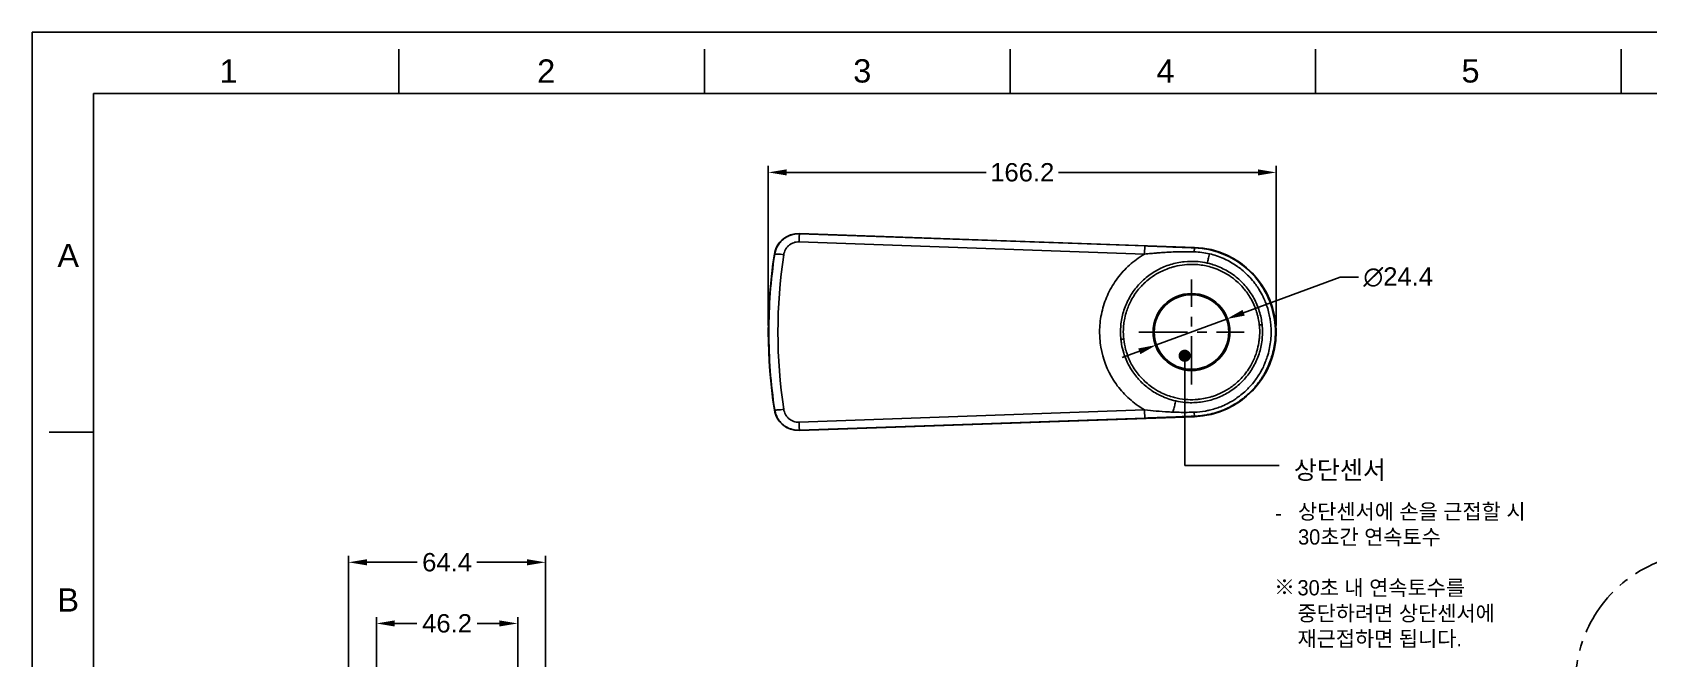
# Model space of a CAD drawing. Header units: millimetres. Extents: x 5401 to 6241, y 1473 to 2067.
# Drawn here: x 5401 to 5930, y 1862 to 2067 of the extents above; entities that cross this region are included whole.
import ezdxf

# ---------------------------------------------------------------- set-up
doc = ezdxf.new("R2010")
doc.units = ezdxf.units.MM
doc.linetypes.add('CENTERX2', pattern=[101.6, 63.5, -12.7, 12.7, -12.7])
for name, color, linetype in [('CENTER', 1, 'CENTERX2'), ('DIM', 3, 'Continuous'), ('FORM', 7, 'Continuous'), ('TEXT', 2, 'Continuous')]:
    doc.layers.add(name, color=color, linetype=linetype)
doc.styles.get("Standard").update_dxf_attribs({"font": 'arial.ttf'})
doc.dimstyles.new('사본 ISO-25', dxfattribs={"dimtxt": 7, "dimasz": 7, "dimexe": 2.1, "dimexo": 2.1, "dimgap": 2, "dimtad": 1, "dimtih": 1, "dimtoh": 1, "dimdec": 1, "dimdsep": 46, "dimtxsty": 'Standard', "dimcen": 0, "dimclrd": 3, "dimclre": 3, "dimclrt": 4, "dimazin": 2, "dimtp": 0.1, "dimtm": 0.1, "dimtfac": 0.714286, "dimtdec": 1, "dimtmove": 0, "dimatfit": 3, "dimfxl": 1, "dimarcsym": 0})

# ---------------------------------------------------------------- blocks, each defined once
blk = doc.blocks.new('*D52')
at = {"layer": 'DIM', "color": 3, "lineweight": -2, "transparency": 16777216}
for p, q in [((5828.71, 1986.54), (5797.16, 1974.88)), ((5834.71, 1986.54), (5828.71, 1986.54)), ((5768.65, 1964.35), (5791.53, 1972.8)), ((5763.02, 1962.27), (5757.39, 1960.19))]:
    blk.add_line(p, q, dxfattribs=at)
at = {"layer": 'DIM', "color": 3, "transparency": 16777216}
for points in [[(5796.81, 1975.82), (5797.51, 1973.94), (5791.53, 1972.8)], [(5762.67, 1963.2), (5763.36, 1961.33), (5768.65, 1964.35)]]:
    blk.add_solid(points, dxfattribs=at)
at = {"layer": 'DIM', "color": 4, "transparency": 16777216, "insert": (5847.75, 1986.54), "char_height": 6, "attachment_point": 5}
blk.add_mtext('∅24.4', dxfattribs=at)
blk = doc.blocks.new('*D53')
at = {"layer": 'DIM', "color": 3, "lineweight": -2, "transparency": 16777216}
for p, q in [((5641.59, 1970.67), (5641.59, 2022.89)), ((5647.59, 2020.79), (5712.89, 2020.79)), ((5801.8, 2020.79), (5736.51, 2020.79)), ((5807.8, 1970.67), (5807.8, 2022.89))]:
    blk.add_line(p, q, dxfattribs=at)
at = {"layer": 'DIM', "color": 3, "transparency": 16777216}
for points in [[(5647.59, 2021.79), (5647.59, 2019.79), (5641.59, 2020.79)], [(5801.8, 2021.79), (5801.8, 2019.79), (5807.8, 2020.79)]]:
    blk.add_solid(points, dxfattribs=at)
at = {"layer": 'DIM', "color": 4, "transparency": 16777216, "insert": (5724.7, 2020.79), "char_height": 6, "attachment_point": 5}
blk.add_mtext('166.2', dxfattribs=at)
blk = doc.blocks.new('*D54')
at = {"layer": 'DIM', "color": 3, "lineweight": -2, "transparency": 16777216}
for p, q in [((5504.23, 1844.34), (5504.23, 1895.34)), ((5568.66, 1844.34), (5568.66, 1895.34)), ((5510.23, 1893.24), (5526.65, 1893.24)), ((5562.66, 1893.24), (5546.24, 1893.24))]:
    blk.add_line(p, q, dxfattribs=at)
at = {"layer": 'DIM', "color": 3, "transparency": 16777216}
for points in [[(5510.23, 1894.24), (5510.23, 1892.24), (5504.23, 1893.24)], [(5562.66, 1894.24), (5562.66, 1892.24), (5568.66, 1893.24)]]:
    blk.add_solid(points, dxfattribs=at)
at = {"layer": 'DIM', "color": 4, "transparency": 16777216, "insert": (5536.45, 1893.24), "char_height": 6, "attachment_point": 5}
blk.add_mtext('64.4', dxfattribs=at)
blk = doc.blocks.new('*D55')
at = {"layer": 'DIM', "color": 3, "lineweight": -2, "transparency": 16777216}
for p, q in [((5513.33, 1854.54), (5513.33, 1875.34)), ((5519.33, 1873.24), (5526.56, 1873.24)), ((5553.56, 1873.24), (5546.33, 1873.24)), ((5559.56, 1854.54), (5559.56, 1875.34))]:
    blk.add_line(p, q, dxfattribs=at)
at = {"layer": 'DIM', "color": 3, "transparency": 16777216}
for points in [[(5519.33, 1874.24), (5519.33, 1872.24), (5513.33, 1873.24)], [(5553.56, 1874.24), (5553.56, 1872.24), (5559.56, 1873.24)]]:
    blk.add_solid(points, dxfattribs=at)
at = {"layer": 'DIM', "color": 4, "transparency": 16777216, "insert": (5536.45, 1873.24), "char_height": 6, "attachment_point": 5}
blk.add_mtext('46.2', dxfattribs=at)

msp = doc.modelspace()

# ---------------------------------------------------------------- linework, layer by layer
for p, q in [((5651.76, 2000.79), (5651.75, 2000.71)), ((5651.75, 2000.71), (5764.83, 1996.74)), ((5781.06, 1996.27), (5651.76, 2000.79)), ((5781.06, 1996.27), (5651.76, 2000.79)), ((5764.72, 1994.05), (5651.65, 1998.07)), ((5781.05, 1996.1), (5781.06, 1996.27)), ((5643.57, 1994.03), (5643.67, 1994.01)), ((5764.55, 1993.95), (5764.55, 1993.95)), ((5643.67, 1943.13), (5643.57, 1943.12)), ((5651.65, 1939.08), (5764.72, 1943.1)), ((5764.55, 1943.2), (5764.55, 1943.2)), ((5764.83, 1940.41), (5651.75, 1936.44)), ((5651.75, 1936.44), (5651.76, 1936.36)), ((5651.76, 1936.36), (5781.06, 1940.88)), ((5651.76, 1936.36), (5781.06, 1940.88)), ((5781.06, 1940.88), (5781.05, 1941.04))]:
    msp.add_line(p, q)
at = {"extrusion": (0, 0, -1)}
msp.add_circle((-5780.09, 1968.57), 12.6, dxfattribs=at)
for radius in [12.5, 12.2]:
    msp.add_circle((5780.09, 1968.57), radius)
for centre, radius, start, end in [((-5651.48, 1992.79), 8, 8.9155, 91.999), ((-5651.48, 1992.79), 6.53, 91.9089, 91.9101), ((-5780.09, 1968.57), 27.71, 92, 268), ((-5805.83, 1968.57), 164.24, 351.0836, 8.9164), ((-5780.09, 1968.57), 26.08, 165.1846, 165.7712), ((-5651.48, 1944.36), 8, 268.001, 351.0845), ((-5651.48, 1944.36), 6.53, 268.0899, 268.0911)]:
    msp.add_arc(centre, radius, start, end, dxfattribs=at)
for centre, radius, start, end in [((5651.48, 1992.79), 6.38, 88.0956, 88.0967), ((5780.09, 1968.57), 27.71, 272, 88), ((5805.83, 1968.57), 164.24, 171.0833, 188.9167), ((5651.48, 1944.36), 6.38, 271.9033, 271.9044)]:
    msp.add_arc(centre, radius, start, end)
for centre, major_axis, ratio, start_param, end_param in [((5651.65, 1997.72), (-0.11, -3), 0.004173, 1.688984, 3.089232), ((5764.72, 1993.75), (-0.11, -3), 0.003594, 1.672816, 3.089232), ((5764.72, 1943.4), (0.11, -3), 0.003594, 0.05236, 1.468938), ((5651.65, 1939.43), (0.11, -3), 0.004173, 0.05236, 1.452609)]:
    msp.add_ellipse(centre, major_axis=major_axis, ratio=ratio, start_param=start_param, end_param=end_param, dxfattribs=at)
for centre, major_axis, start_param, end_param in [((5651.48, 1992.79), (-7.68, 2.25), 5.682442, 6.41292), ((5651.48, 1944.36), (-7.68, -2.25), 6.153451, 6.883908)]:
    msp.add_ellipse(centre, major_axis=major_axis, ratio=0.99938, start_param=start_param, end_param=end_param)
for points, knots in [([(5643.67, 1994.01), (5643.82, 1994.96), (5644.14, 1995.88), (5644.61, 1996.71), (5644.84, 1997.12), (5645.11, 1997.52), (5645.42, 1997.88), (5645.73, 1998.25), (5646.07, 1998.59), (5646.43, 1998.89), (5646.8, 1999.2), (5647.2, 1999.47), (5647.61, 1999.7), (5648.03, 1999.94), (5648.47, 2000.13), (5648.92, 2000.29), (5649.82, 2000.6), (5650.78, 2000.74), (5651.75, 2000.71)], [0, 0, 0, 0, 0.25, 0.25, 0.25, 0.375, 0.375, 0.375, 0.5, 0.5, 0.5, 0.625, 0.625, 0.625, 0.75, 0.75, 0.75, 1, 1, 1, 1]), ([(5651.65, 1998.07), (5651.05, 1998.09), (5650.15, 1997.95), (5649.06, 1997.46), (5648.32, 1996.95), (5647.69, 1996.3), (5647.02, 1995.31), (5646.72, 1994.45), (5646.63, 1993.85)], [0, 0, 0, 0, 0.25, 0.375, 0.5, 0.625, 0.75, 1, 1, 1, 1]), ([(5780.99, 1994.8), (5780.92, 1994.8), (5780.84, 1994.81), (5780.77, 1994.81), (5779.4, 1994.85), (5778.05, 1994.86), (5776.72, 1994.85), (5776.3, 1994.84), (5775.88, 1994.83), (5775.47, 1994.82), (5774.54, 1994.8), (5773.62, 1994.76), (5772.71, 1994.71), (5772.66, 1994.71), (5772.61, 1994.71), (5772.56, 1994.7), (5772.2, 1994.69), (5771.85, 1994.66), (5771.49, 1994.64), (5770.95, 1994.61), (5770.4, 1994.57), (5769.87, 1994.53), (5769.43, 1994.5), (5768.99, 1994.46), (5768.56, 1994.42), (5767.99, 1994.38), (5767.44, 1994.32), (5766.88, 1994.27), (5766.15, 1994.2), (5765.43, 1994.13), (5764.72, 1994.05)], [0, 0, 0, 0, 0.0132234, 0.0132234, 0.0132234, 0.25, 0.25, 0.25, 0.324362, 0.324362, 0.324362, 0.4905028, 0.4905028, 0.4905028, 0.5, 0.5, 0.5, 0.5656729, 0.5656729, 0.5656729, 0.6672041, 0.6672041, 0.6672041, 0.75, 0.75, 0.75, 0.8581269, 0.8581269, 0.8581269, 0.9999392, 0.9999392, 0.9999392, 0.9999392]), ([(5780.99, 1994.8), (5781, 1994.98), (5781.01, 1995.16), (5781.01, 1995.32), (5781.02, 1995.47), (5781.03, 1995.61), (5781.03, 1995.73), (5781.04, 1995.84), (5781.04, 1995.93), (5781.04, 1995.99), (5781.05, 1996.06), (5781.05, 1996.09), (5781.05, 1996.1)], [0.0001844, 0.0001844, 0.0001844, 0.0001844, 0.2506671, 0.2506671, 0.2506671, 0.5013343, 0.5013343, 0.5013343, 0.7520014, 0.7520014, 0.7520014, 1, 1, 1, 1]), ([(5786, 1994.14), (5785.97, 1994.15), (5785.95, 1994.15), (5785.93, 1994.16), (5784.32, 1994.53), (5782.67, 1994.74), (5780.99, 1994.8)], [0, 0, 0, 0, 0.0139063, 0.0139063, 0.0139063, 1, 1, 1, 1]), ([(5781.05, 1996.1), (5782.63, 1996.05), (5784.41, 1995.86), (5786.51, 1995.36), (5788.49, 1994.88), (5790.75, 1994.06), (5792.71, 1993.04), (5792.83, 1992.97), (5792.96, 1992.91), (5793.09, 1992.84), (5795.13, 1991.74), (5796.85, 1990.51), (5798.49, 1989.02), (5800.14, 1987.53), (5801.68, 1985.77), (5803.05, 1983.69), (5804.41, 1981.61), (5805.57, 1979.19), (5806.35, 1976.63), (5807.14, 1974.06), (5807.55, 1971.36), (5807.55, 1968.57)], [0, 0, 0, 0, 0.166667, 0.166667, 0.166667, 0.323195, 0.323195, 0.323195, 0.333333, 0.333333, 0.333333, 0.5, 0.5, 0.5, 0.666667, 0.666667, 0.666667, 0.833333, 0.833333, 0.833333, 1, 1, 1, 1]), ([(5643.67, 1994.01), (5643.69, 1994.05), (5643.78, 1994.07), (5643.94, 1994.08), (5644.01, 1994.09), (5644.11, 1994.09), (5644.22, 1994.09), (5644.33, 1994.09), (5644.46, 1994.08), (5644.61, 1994.08), (5644.75, 1994.07), (5644.9, 1994.06), (5645.07, 1994.04), (5645.23, 1994.03), (5645.41, 1994.01), (5645.58, 1993.99), (5645.93, 1993.95), (5646.29, 1993.9), (5646.63, 1993.85)], [0, 0, 0, 0, 0.25, 0.25, 0.25, 0.375, 0.375, 0.375, 0.5, 0.5, 0.5, 0.625, 0.625, 0.625, 0.75, 0.75, 0.75, 1, 1, 1, 1]), ([(5750.02, 1968.57), (5750.02, 1968.83), (5750.05, 1971.02), (5750.55, 1975.08), (5752.4, 1980.66), (5755.26, 1985.68), (5758.5, 1989.41), (5761.46, 1991.92), (5763.33, 1993.22), (5764.45, 1993.89), (5764.72, 1994.05)], [0, 0, 0, 0, 0.025214, 0.214193, 0.403172, 0.59215, 0.781129, 0.875619, 0.970108, 1, 1, 1, 1]), ([(5756.98, 1966.16), (5756.82, 1967.68), (5756.81, 1970.74), (5757.67, 1975.2), (5759.4, 1979.44), (5761.51, 1982.62), (5763.55, 1984.88), (5765.78, 1986.91), (5768.98, 1989.05), (5773.16, 1990.8), (5777.68, 1991.72), (5781.72, 1991.73), (5784.21, 1991.35), (5785.19, 1991.13)], [0, 0, 0, 0, 0.103548, 0.207097, 0.310645, 0.414193, 0.465968, 0.517742, 0.62129, 0.724838, 0.828387, 0.931935, 1, 1, 1, 1]), ([(5787.83, 1989.34), (5787.62, 1989.42), (5787.4, 1989.49), (5787.19, 1989.57), (5786.93, 1989.65), (5786.68, 1989.73), (5786.42, 1989.81), (5785.03, 1990.21), (5783.59, 1990.49), (5782.14, 1990.62), (5781.75, 1990.65), (5781.35, 1990.68), (5780.95, 1990.69), (5779.9, 1990.73), (5778.84, 1990.69), (5777.79, 1990.58), (5776.71, 1990.46), (5775.64, 1990.27), (5774.59, 1990), (5774.23, 1989.91), (5773.87, 1989.81), (5773.51, 1989.7), (5772.13, 1989.27), (5770.78, 1988.71), (5769.51, 1988.03), (5769.22, 1987.88), (5768.94, 1987.73), (5768.67, 1987.57), (5767.69, 1986.99), (5766.74, 1986.34), (5765.87, 1985.62), (5765.3, 1985.17), (5764.77, 1984.68), (5764.25, 1984.17), (5764.07, 1983.99), (5763.89, 1983.81), (5763.72, 1983.62), (5763.39, 1983.28), (5763.08, 1982.92), (5762.78, 1982.56), (5761.85, 1981.43), (5761.04, 1980.22), (5760.35, 1978.93), (5760.28, 1978.78), (5760.2, 1978.63), (5760.13, 1978.49), (5759.55, 1977.34), (5759.07, 1976.13), (5758.7, 1974.9), (5758.46, 1974.13), (5758.28, 1973.35), (5758.13, 1972.56), (5758.01, 1971.92), (5757.93, 1971.28), (5757.87, 1970.63), (5757.83, 1970.24), (5757.81, 1969.85), (5757.79, 1969.45), (5757.75, 1968.4), (5757.79, 1967.34), (5757.9, 1966.26)], [0.353852, 0.353852, 0.353852, 0.353852, 0.3636364, 0.3636364, 0.3636364, 0.3751941, 0.3751941, 0.3751941, 0.4375174, 0.4375174, 0.4375174, 0.4545455, 0.4545455, 0.4545455, 0.4994757, 0.4994757, 0.4994757, 0.5454545, 0.5454545, 0.5454545, 0.5612198, 0.5612198, 0.5612198, 0.6227349, 0.6227349, 0.6227349, 0.6363636, 0.6363636, 0.6363636, 0.6849471, 0.6849471, 0.6849471, 0.7162258, 0.7162258, 0.7162258, 0.7272727, 0.7272727, 0.7272727, 0.747707, 0.747707, 0.747707, 0.810971, 0.810971, 0.810971, 0.8181818, 0.8181818, 0.8181818, 0.8740934, 0.8740934, 0.8740934, 0.9090909, 0.9090909, 0.9090909, 0.9373463, 0.9373463, 0.9373463, 0.9545455, 0.9545455, 0.9545455, 1, 1, 1, 1]), ([(5786, 1994.14), (5786.78, 1993.96), (5787.55, 1993.74), (5788.31, 1993.48), (5789.1, 1993.22), (5789.88, 1992.92), (5790.64, 1992.58), (5790.75, 1992.53), (5790.85, 1992.49), (5790.96, 1992.44), (5791.61, 1992.14), (5792.25, 1991.81), (5792.88, 1991.46), (5793.6, 1991.05), (5794.3, 1990.61), (5794.98, 1990.13), (5795.12, 1990.03), (5795.26, 1989.93), (5795.4, 1989.83), (5795.94, 1989.44), (5796.46, 1989.03), (5796.96, 1988.6), (5797.11, 1988.47), (5797.26, 1988.34), (5797.41, 1988.2), (5797.89, 1987.78), (5798.35, 1987.33), (5798.8, 1986.87), (5798.94, 1986.72), (5799.09, 1986.56), (5799.24, 1986.41), (5799.81, 1985.78), (5800.35, 1985.13), (5800.86, 1984.45), (5801.23, 1983.97), (5801.58, 1983.46), (5801.91, 1982.95), (5802.04, 1982.75), (5802.17, 1982.55), (5802.29, 1982.34), (5802.73, 1981.62), (5803.14, 1980.88), (5803.51, 1980.12), (5803.78, 1979.57), (5804.02, 1979.02), (5804.25, 1978.46), (5804.33, 1978.24), (5804.42, 1978.02), (5804.5, 1977.8), (5805.01, 1976.44), (5805.4, 1975.05), (5805.67, 1973.62), (5805.72, 1973.38), (5805.76, 1973.15), (5805.8, 1972.91), (5805.9, 1972.31), (5805.98, 1971.71), (5806.04, 1971.1), (5806.12, 1970.26), (5806.16, 1969.41), (5806.16, 1968.57), (5806.16, 1968.34), (5806.15, 1968.12), (5806.15, 1967.9), (5806.1, 1966.21), (5805.9, 1964.52), (5805.54, 1962.88), (5805.36, 1962.06), (5805.14, 1961.25), (5804.88, 1960.46), (5804.69, 1959.86), (5804.48, 1959.26), (5804.24, 1958.68), (5804.16, 1958.48), (5804.08, 1958.29), (5804, 1958.09), (5803.75, 1957.51), (5803.48, 1956.94), (5803.19, 1956.38), (5803.09, 1956.19), (5802.98, 1956), (5802.88, 1955.81), (5802.57, 1955.26), (5802.25, 1954.72), (5801.91, 1954.2), (5801.79, 1954.01), (5801.67, 1953.83), (5801.55, 1953.65), (5801.2, 1953.14), (5800.83, 1952.64), (5800.44, 1952.15), (5799.92, 1951.5), (5799.37, 1950.87), (5798.79, 1950.27), (5798.62, 1950.1), (5798.45, 1949.93), (5798.28, 1949.76), (5797.25, 1948.75), (5796.14, 1947.83), (5794.97, 1947.01), (5794.74, 1946.85), (5794.51, 1946.69), (5794.27, 1946.54), (5793.81, 1946.24), (5793.34, 1945.96), (5792.87, 1945.69), (5792.14, 1945.28), (5791.4, 1944.91), (5790.64, 1944.57), (5790.31, 1944.42), (5789.98, 1944.29), (5789.65, 1944.15), (5788.44, 1943.67), (5787.19, 1943.29), (5785.92, 1942.99), (5785.49, 1942.9), (5785.06, 1942.81), (5784.64, 1942.73), (5783.43, 1942.52), (5782.21, 1942.39), (5780.99, 1942.35)], [0, 0, 0, 0, 0.0324237, 0.0324237, 0.0324237, 0.0657884, 0.0657884, 0.0657884, 0.0703658, 0.0703658, 0.0703658, 0.0991531, 0.0991531, 0.0991531, 0.1325178, 0.1325178, 0.1325178, 0.1394834, 0.1394834, 0.1394834, 0.1658825, 0.1658825, 0.1658825, 0.1738088, 0.1738088, 0.1738088, 0.1992472, 0.1992472, 0.1992472, 0.2077664, 0.2077664, 0.2077664, 0.2416412, 0.2416412, 0.2416412, 0.2659766, 0.2659766, 0.2659766, 0.275408, 0.275408, 0.275408, 0.308804, 0.308804, 0.308804, 0.332706, 0.332706, 0.332706, 0.3420508, 0.3420508, 0.3420508, 0.3994354, 0.3994354, 0.3994354, 0.408897, 0.408897, 0.408897, 0.4328001, 0.4328001, 0.4328001, 0.4661648, 0.4661648, 0.4661648, 0.4749739, 0.4749739, 0.4749739, 0.5413578, 0.5413578, 0.5413578, 0.5746572, 0.5746572, 0.5746572, 0.5996236, 0.5996236, 0.5996236, 0.6080763, 0.6080763, 0.6080763, 0.6329883, 0.6329883, 0.6329883, 0.6415876, 0.6415876, 0.6415876, 0.666353, 0.666353, 0.666353, 0.6749955, 0.6749955, 0.6749955, 0.6997177, 0.6997177, 0.6997177, 0.7330824, 0.7330824, 0.7330824, 0.7427492, 0.7427492, 0.7427492, 0.7998118, 0.7998118, 0.7998118, 0.8110982, 0.8110982, 0.8110982, 0.8331765, 0.8331765, 0.8331765, 0.8665412, 0.8665412, 0.8665412, 0.8808814, 0.8808814, 0.8808814, 0.9332706, 0.9332706, 0.9332706, 0.9508234, 0.9508234, 0.9508234, 1, 1, 1, 1]), ([(5786, 1994.14), (5785.92, 1993.85), (5785.86, 1993.57), (5785.79, 1993.32), (5785.64, 1992.73), (5785.51, 1992.23), (5785.41, 1991.86), (5785.31, 1991.51), (5785.24, 1991.27), (5785.19, 1991.13)], [0, 0, 0, 0, 0.1863574, 0.1863574, 0.1863574, 0.6080767, 0.6080767, 0.6080767, 1, 1, 1, 1]), ([(5785.19, 1991.13), (5785.69, 1991.02), (5786.2, 1990.89), (5786.69, 1990.74), (5788.15, 1990.32), (5789.56, 1989.74), (5790.9, 1989.04), (5792.25, 1988.34), (5793.52, 1987.51), (5794.71, 1986.56), (5795.89, 1985.6), (5796.99, 1984.53), (5797.96, 1983.36), (5798.93, 1982.2), (5799.78, 1980.95), (5800.51, 1979.62), (5801.23, 1978.29), (5801.83, 1976.87), (5802.28, 1975.43), (5802.51, 1974.71), (5802.7, 1973.98), (5802.85, 1973.24), (5803, 1972.5), (5803.12, 1971.75), (5803.2, 1970.99)], [0, 0, 0, 0, 0.0540268, 0.0540268, 0.0540268, 0.211689, 0.211689, 0.211689, 0.3693512, 0.3693512, 0.3693512, 0.5270134, 0.5270134, 0.5270134, 0.6846756, 0.6846756, 0.6846756, 0.8423378, 0.8423378, 0.8423378, 0.9211689, 0.9211689, 0.9211689, 1, 1, 1, 1]), ([(5802.29, 1970.89), (5802.2, 1971.63), (5802.09, 1972.35), (5801.94, 1973.05), (5801.87, 1973.38), (5801.79, 1973.71), (5801.71, 1974.04), (5801.61, 1974.42), (5801.5, 1974.78), (5801.39, 1975.15), (5801.19, 1975.78), (5800.96, 1976.41), (5800.71, 1977.03), (5800.4, 1977.75), (5800.06, 1978.47), (5799.68, 1979.17), (5799.05, 1980.33), (5798.31, 1981.43), (5797.48, 1982.46), (5797.4, 1982.55), (5797.32, 1982.65), (5797.23, 1982.75), (5796.3, 1983.87), (5795.24, 1984.89), (5794.11, 1985.8), (5793.69, 1986.13), (5793.27, 1986.45), (5792.83, 1986.75), (5792.07, 1987.28), (5791.28, 1987.75), (5790.46, 1988.18), (5789.61, 1988.62), (5788.73, 1989.01), (5787.83, 1989.34)], [0, 0, 0, 0, 0.0308415, 0.0308415, 0.0308415, 0.0454545, 0.0454545, 0.0454545, 0.0620683, 0.0620683, 0.0620683, 0.0909091, 0.0909091, 0.0909091, 0.1249997, 0.1249997, 0.1249997, 0.1818182, 0.1818182, 0.1818182, 0.1873119, 0.1873119, 0.1873119, 0.2499148, 0.2499148, 0.2499148, 0.2727273, 0.2727273, 0.2727273, 0.3125728, 0.3125728, 0.3125728, 0.353852, 0.353852, 0.353852, 0.353852]), ([(5764.72, 1943.1), (5764, 1943.52), (5761.63, 1945.03), (5758.04, 1948.09), (5753.19, 1954.28), (5750.74, 1960.71), (5750.08, 1966.19), (5750.02, 1967.87), (5750.02, 1968.57)], [0, 0, 0, 0, 0.079807, 0.268891, 0.457975, 0.836144, 0.930686, 1, 1, 1, 1]), ([(5774.99, 1946.02), (5775.97, 1945.8), (5778.45, 1945.41), (5782.54, 1945.43), (5787.01, 1946.35), (5791.24, 1948.11), (5795.03, 1950.67), (5798.25, 1953.9), (5800.79, 1957.74), (5802.51, 1961.93), (5803.22, 1965.66), (5803.33, 1967.86), (5803.33, 1968.57)], [0, 0, 0, 0, 0.072549, 0.182055, 0.291561, 0.401067, 0.510573, 0.62008, 0.729586, 0.839092, 0.948598, 1, 1, 1, 1]), ([(5807.55, 1968.57), (5807.55, 1968.47), (5807.55, 1968.36), (5807.55, 1968.05), (5807.54, 1967.74), (5807.51, 1966.75), (5807.42, 1965.86), (5807.33, 1964.97), (5807.21, 1964.17), (5807.04, 1963.3), (5806.87, 1962.43), (5806.65, 1961.49), (5806.32, 1960.41), (5806.1, 1959.71), (5805.84, 1958.96), (5805.56, 1958.26), (5805.4, 1957.88), (5805.25, 1957.52), (5805.1, 1957.19), (5804.87, 1956.7), (5804.67, 1956.27), (5804.45, 1955.86), (5804.26, 1955.49), (5804.06, 1955.12), (5803.83, 1954.73), (5803.62, 1954.36), (5803.38, 1953.98), (5803.12, 1953.57), (5802.8, 1953.07), (5802.44, 1952.55), (5802.04, 1952.02), (5801.9, 1951.83), (5801.74, 1951.63), (5801.59, 1951.43), (5801.08, 1950.79), (5800.51, 1950.13), (5799.86, 1949.46), (5799.75, 1949.35), (5799.64, 1949.23), (5799.53, 1949.12), (5798.53, 1948.12), (5797.33, 1947.07), (5795.99, 1946.12), (5795.94, 1946.08), (5795.9, 1946.05), (5795.85, 1946.02), (5795.15, 1945.53), (5794.42, 1945.06), (5793.63, 1944.61), (5792.95, 1944.22), (5792.23, 1943.85), (5791.47, 1943.5), (5791.4, 1943.48), (5791.34, 1943.45), (5791.28, 1943.42), (5789.7, 1942.72), (5787.94, 1942.13), (5786.28, 1941.74), (5786.2, 1941.72), (5786.12, 1941.7), (5786.04, 1941.69), (5784.26, 1941.29), (5782.62, 1941.1), (5781.05, 1941.04)], [0, 0, 0, 0, 0.083333, 0.083333, 0.083333, 0.166667, 0.166667, 0.166667, 0.25, 0.25, 0.25, 0.333333, 0.333333, 0.333333, 0.387363, 0.387363, 0.387363, 0.416667, 0.416667, 0.416667, 0.460071, 0.460071, 0.460071, 0.5, 0.5, 0.5, 0.536974, 0.536974, 0.536974, 0.583333, 0.583333, 0.583333, 0.600626, 0.600626, 0.600626, 0.65725, 0.65725, 0.65725, 0.666667, 0.666667, 0.666667, 0.75, 0.75, 0.75, 0.752825, 0.752825, 0.752825, 0.795892, 0.795892, 0.795892, 0.833333, 0.833333, 0.833333, 0.836295, 0.836295, 0.836295, 0.913005, 0.913005, 0.913005, 0.916667, 0.916667, 0.916667, 1, 1, 1, 1]), ([(5792.23, 1949.99), (5792.75, 1950.32), (5793.26, 1950.68), (5793.75, 1951.06), (5793.95, 1951.21), (5794.14, 1951.36), (5794.33, 1951.52), (5795.45, 1952.44), (5796.48, 1953.47), (5797.4, 1954.6), (5797.74, 1955.02), (5798.06, 1955.44), (5798.37, 1955.88), (5798.9, 1956.63), (5799.38, 1957.43), (5799.81, 1958.24), (5800.44, 1959.42), (5800.95, 1960.64), (5801.36, 1961.9), (5801.39, 1962.02), (5801.43, 1962.14), (5801.47, 1962.26), (5801.75, 1963.21), (5801.97, 1964.17), (5802.13, 1965.16), (5802.2, 1965.62), (5802.26, 1966.08), (5802.3, 1966.54), (5802.37, 1967.21), (5802.41, 1967.88), (5802.41, 1968.57)], [0.6720413, 0.6720413, 0.6720413, 0.6720413, 0.7, 0.7, 0.7, 0.7110044, 0.7110044, 0.7110044, 0.7761888, 0.7761888, 0.7761888, 0.8, 0.8, 0.8, 0.8409604, 0.8409604, 0.8409604, 0.9, 0.9, 0.9, 0.9055262, 0.9055262, 0.9055262, 0.95, 0.95, 0.95, 0.9704428, 0.9704428, 0.9704428, 1, 1, 1, 1]), ([(5802.29, 1970.89), (5802.37, 1970.9), (5802.46, 1970.91), (5802.54, 1970.92), (5802.64, 1970.93), (5802.73, 1970.94), (5802.82, 1970.95), (5802.9, 1970.96), (5802.98, 1970.96), (5803.05, 1970.97), (5803.11, 1970.98), (5803.16, 1970.98), (5803.2, 1970.99)], [0, 0, 0, 0, 0.2302761, 0.2302761, 0.2302761, 0.4868508, 0.4868508, 0.4868508, 0.7434254, 0.7434254, 0.7434254, 1, 1, 1, 1]), ([(5802.41, 1968.57), (5802.41, 1968.62), (5802.41, 1968.66), (5802.41, 1968.71), (5802.41, 1969.43), (5802.37, 1970.16), (5802.29, 1970.89)], [0, 0, 0, 0, 0.057675, 0.057675, 0.057675, 1, 1, 1, 1]), ([(5757.9, 1966.26), (5757.81, 1966.25), (5757.72, 1966.24), (5757.63, 1966.23), (5757.54, 1966.22), (5757.45, 1966.21), (5757.36, 1966.2), (5757.28, 1966.19), (5757.2, 1966.18), (5757.13, 1966.18), (5757.07, 1966.17), (5757.02, 1966.16), (5756.98, 1966.16)], [0, 0, 0, 0, 0.2354314, 0.2354314, 0.2354314, 0.4903747, 0.4903747, 0.4903747, 0.7453181, 0.7453181, 0.7453181, 1, 1, 1, 1]), ([(5774.99, 1946.02), (5774.49, 1946.13), (5774, 1946.26), (5773.5, 1946.4), (5773.27, 1946.47), (5773.03, 1946.54), (5772.8, 1946.62), (5772.08, 1946.85), (5771.38, 1947.12), (5770.69, 1947.43), (5770.21, 1947.64), (5769.74, 1947.86), (5769.28, 1948.1), (5768.61, 1948.45), (5767.96, 1948.84), (5767.32, 1949.25), (5767.13, 1949.38), (5766.93, 1949.51), (5766.73, 1949.65), (5766.3, 1949.94), (5765.89, 1950.26), (5765.48, 1950.59), (5764.88, 1951.06), (5764.31, 1951.57), (5763.77, 1952.1), (5763.61, 1952.26), (5763.45, 1952.42), (5763.3, 1952.58), (5762.93, 1952.96), (5762.57, 1953.36), (5762.23, 1953.77), (5761.75, 1954.35), (5761.29, 1954.95), (5760.86, 1955.58), (5760.73, 1955.77), (5760.6, 1955.96), (5760.48, 1956.16), (5760.19, 1956.6), (5759.92, 1957.06), (5759.67, 1957.53), (5758.94, 1958.86), (5758.36, 1960.25), (5757.9, 1961.7), (5757.61, 1962.65), (5757.37, 1963.63), (5757.2, 1964.62), (5757.11, 1965.13), (5757.03, 1965.64), (5756.98, 1966.16)], [0, 0, 0, 0, 0.053253, 0.053253, 0.053253, 0.0788125, 0.0788125, 0.0788125, 0.15684, 0.15684, 0.15684, 0.2110441, 0.2110441, 0.2110441, 0.2899397, 0.2899397, 0.2899397, 0.3146036, 0.3146036, 0.3146036, 0.3688353, 0.3688353, 0.3688353, 0.4477309, 0.4477309, 0.4477309, 0.4711162, 0.4711162, 0.4711162, 0.5266265, 0.5266265, 0.5266265, 0.6055221, 0.6055221, 0.6055221, 0.6294024, 0.6294024, 0.6294024, 0.6844177, 0.6844177, 0.6844177, 0.8422088, 0.8422088, 0.8422088, 0.9462383, 0.9462383, 0.9462383, 1, 1, 1, 1]), ([(5757.9, 1966.26), (5758.03, 1965.11), (5758.24, 1963.99), (5758.53, 1962.91), (5758.61, 1962.6), (5758.7, 1962.29), (5758.8, 1961.98), (5759.04, 1961.22), (5759.31, 1960.49), (5759.63, 1959.76), (5759.89, 1959.16), (5760.18, 1958.57), (5760.5, 1957.98), (5760.85, 1957.35), (5761.23, 1956.72), (5761.64, 1956.12), (5762.05, 1955.52), (5762.49, 1954.94), (5762.96, 1954.38), (5763.04, 1954.28), (5763.12, 1954.19), (5763.2, 1954.1), (5763.6, 1953.64), (5764.01, 1953.2), (5764.44, 1952.79), (5764.96, 1952.28), (5765.5, 1951.79), (5766.08, 1951.34), (5766.65, 1950.88), (5767.24, 1950.45), (5767.85, 1950.06), (5768, 1949.96), (5768.16, 1949.86), (5768.31, 1949.77), (5768.77, 1949.48), (5769.24, 1949.22), (5769.73, 1948.97), (5771.01, 1948.3), (5772.38, 1947.75), (5773.78, 1947.34), (5774.03, 1947.27), (5774.28, 1947.2), (5774.54, 1947.13), (5775.69, 1946.84), (5776.86, 1946.64), (5778.05, 1946.53), (5779.12, 1946.43), (5780.21, 1946.41), (5781.29, 1946.47), (5781.67, 1946.49), (5782.04, 1946.52), (5782.42, 1946.56), (5783.87, 1946.71), (5785.3, 1947), (5786.69, 1947.43), (5787.1, 1947.55), (5787.51, 1947.69), (5787.92, 1947.84), (5788.88, 1948.19), (5789.81, 1948.61), (5790.71, 1949.09), (5791.23, 1949.37), (5791.73, 1949.67), (5792.23, 1949.99)], [0, 0, 0, 0, 0.05, 0.05, 0.05, 0.0645062, 0.0645062, 0.0645062, 0.1, 0.1, 0.1, 0.1295944, 0.1295944, 0.1295944, 0.1620698, 0.1620698, 0.1620698, 0.1944537, 0.1944537, 0.1944537, 0.2, 0.2, 0.2, 0.2268569, 0.2268569, 0.2268569, 0.2594225, 0.2594225, 0.2594225, 0.2918744, 0.2918744, 0.2918744, 0.3, 0.3, 0.3, 0.3241023, 0.3241023, 0.3241023, 0.388468, 0.388468, 0.388468, 0.4, 0.4, 0.4, 0.4524232, 0.4524232, 0.4524232, 0.5, 0.5, 0.5, 0.5165565, 0.5165565, 0.5165565, 0.5807864, 0.5807864, 0.5807864, 0.6, 0.6, 0.6, 0.6456651, 0.6456651, 0.6456651, 0.6720413, 0.6720413, 0.6720413, 0.6720413]), ([(5643.67, 1943.13), (5643.69, 1943.1), (5643.78, 1943.08), (5643.93, 1943.07), (5644.01, 1943.06), (5644.11, 1943.06), (5644.22, 1943.06), (5644.33, 1943.06), (5644.46, 1943.07), (5644.6, 1943.07), (5644.75, 1943.08), (5644.9, 1943.09), (5645.07, 1943.11), (5645.23, 1943.12), (5645.41, 1943.14), (5645.58, 1943.16), (5645.93, 1943.2), (5646.29, 1943.24), (5646.63, 1943.29)], [0, 0, 0, 0, 0.25, 0.25, 0.25, 0.375652, 0.375652, 0.375652, 0.5, 0.5, 0.5, 0.625396, 0.625396, 0.625396, 0.75, 0.75, 0.75, 1, 1, 1, 1]), ([(5643.67, 1943.13), (5643.71, 1942.91), (5643.75, 1942.69), (5643.8, 1942.48), (5643.85, 1942.26), (5643.92, 1942.05), (5643.99, 1941.84), (5644, 1941.8), (5644.01, 1941.77), (5644.02, 1941.73), (5644.08, 1941.56), (5644.15, 1941.39), (5644.22, 1941.22), (5644.31, 1941.01), (5644.4, 1940.82), (5644.51, 1940.62), (5644.54, 1940.56), (5644.57, 1940.5), (5644.61, 1940.43), (5644.68, 1940.31), (5644.76, 1940.18), (5644.84, 1940.05), (5644.96, 1939.87), (5645.08, 1939.69), (5645.22, 1939.52), (5645.28, 1939.43), (5645.35, 1939.35), (5645.42, 1939.26), (5645.49, 1939.18), (5645.57, 1939.09), (5645.64, 1939.01), (5645.73, 1938.92), (5645.82, 1938.83), (5645.9, 1938.74), (5645.97, 1938.67), (5646.04, 1938.6), (5646.11, 1938.54), (5646.22, 1938.44), (5646.33, 1938.35), (5646.44, 1938.25), (5646.5, 1938.2), (5646.56, 1938.15), (5646.62, 1938.11), (5646.75, 1938), (5646.89, 1937.9), (5647.01, 1937.82), (5647.07, 1937.78), (5647.12, 1937.75), (5647.16, 1937.72), (5647.32, 1937.61), (5647.44, 1937.54), (5647.58, 1937.47), (5647.59, 1937.46), (5647.61, 1937.45), (5647.63, 1937.44), (5647.75, 1937.37), (5647.88, 1937.3), (5648.01, 1937.24), (5648.15, 1937.17), (5648.3, 1937.1), (5648.45, 1937.04), (5648.59, 1936.98), (5648.74, 1936.92), (5648.9, 1936.87), (5648.91, 1936.87), (5648.92, 1936.86), (5648.93, 1936.86), (5649.07, 1936.81), (5649.21, 1936.77), (5649.36, 1936.73), (5649.51, 1936.68), (5649.67, 1936.64), (5649.83, 1936.61), (5649.98, 1936.58), (5650.14, 1936.55), (5650.3, 1936.52), (5650.31, 1936.52), (5650.31, 1936.52), (5650.32, 1936.52), (5650.47, 1936.5), (5650.63, 1936.48), (5650.78, 1936.46), (5650.94, 1936.45), (5651.1, 1936.44), (5651.27, 1936.44), (5651.43, 1936.43), (5651.59, 1936.43), (5651.75, 1936.44)], [0, 0, 0, 0, 0.05, 0.05, 0.05, 0.1, 0.1, 0.1, 0.108122, 0.108122, 0.108122, 0.15, 0.15, 0.15, 0.2, 0.2, 0.2, 0.216264, 0.216264, 0.216264, 0.25, 0.25, 0.25, 0.3, 0.3, 0.3, 0.324408, 0.324408, 0.324408, 0.35, 0.35, 0.35, 0.378336, 0.378336, 0.378336, 0.4, 0.4, 0.4, 0.43281, 0.43281, 0.43281, 0.45, 0.45, 0.45, 0.485534, 0.485534, 0.485534, 0.5, 0.5, 0.5, 0.55, 0.55, 0.55, 0.555879, 0.555879, 0.555879, 0.6, 0.6, 0.6, 0.65, 0.65, 0.65, 0.7, 0.7, 0.7, 0.703728, 0.703728, 0.703728, 0.75, 0.75, 0.75, 0.8, 0.8, 0.8, 0.85, 0.85, 0.85, 0.851861, 0.851861, 0.851861, 0.9, 0.9, 0.9, 0.95, 0.95, 0.95, 1, 1, 1, 1]), ([(5646.63, 1943.29), (5646.68, 1943), (5646.82, 1942.41), (5647.19, 1941.58), (5647.61, 1940.97), (5648.01, 1940.52), (5648.34, 1940.22), (5648.7, 1939.94), (5649.2, 1939.63), (5649.88, 1939.32), (5650.75, 1939.1), (5651.35, 1939.07), (5651.65, 1939.08)], [0, 0, 0, 0, 0.125, 0.25, 0.375, 0.4375, 0.5, 0.5625, 0.625, 0.75, 0.875, 1, 1, 1, 1]), ([(5764.72, 1943.1), (5765.98, 1942.96), (5768.53, 1942.71), (5771.67, 1942.48), (5773.53, 1942.39), (5774.03, 1942.37)], [0.0000074, 0.0000074, 0.0000074, 0.0000074, 0.4242381, 0.8484762, 0.9999999, 0.9999999, 0.9999999, 0.9999999]), ([(5774.03, 1942.37), (5774.15, 1942.89), (5774.28, 1943.39), (5774.39, 1943.83), (5774.54, 1944.42), (5774.67, 1944.92), (5774.77, 1945.29), (5774.87, 1945.64), (5774.94, 1945.88), (5774.99, 1946.02)], [0, 0, 0, 0, 0.2819874, 0.2819874, 0.2819874, 0.6541768, 0.6541768, 0.6541768, 0.9992256, 0.9992256, 0.9992256, 0.9992256]), ([(5774.03, 1942.37), (5774.91, 1942.34), (5775.81, 1942.31), (5776.72, 1942.3), (5776.73, 1942.3), (5776.73, 1942.3), (5776.74, 1942.3), (5777.62, 1942.29), (5778.5, 1942.29), (5779.38, 1942.31), (5779.92, 1942.32), (5780.46, 1942.33), (5780.99, 1942.35)], [0, 0, 0, 0, 0.391295, 0.391295, 0.391295, 0.394652, 0.394652, 0.394652, 0.772494, 0.772494, 0.772494, 1, 1, 1, 1]), ([(5780.99, 1942.35), (5781.01, 1941.98), (5781.02, 1941.65), (5781.03, 1941.42), (5781.04, 1941.19), (5781.05, 1941.07), (5781.05, 1941.04)], [0.0000444, 0.0000444, 0.0000444, 0.0000444, 0.5027273, 0.5027273, 0.5027273, 1, 1, 1, 1])]:
    msp.add_open_spline(points, degree=3, knots=knots)
for points in [[(5764.83, 1996.74), (5766.19, 1996.69), (5768.9, 1996.59), (5772.94, 1996.42), (5776.98, 1996.26), (5779.69, 1996.15), (5781.05, 1996.1)], [(5641.75, 1968.57), (5641.75, 1977.06), (5642.39, 1985.54), (5643.67, 1994.01)], [(5646.63, 1993.85), (5644.11, 1977.01), (5644.11, 1960.13), (5646.63, 1943.29)], [(5785.32, 1991.1), (5785.32, 1991.1), (5785.32, 1991.1), (5785.32, 1991.1)], [(5643.67, 1943.13), (5642.39, 1951.61), (5641.75, 1960.09), (5641.75, 1968.57)], [(5803.2, 1970.99), (5803.28, 1970.19), (5803.33, 1969.38), (5803.33, 1968.57)], [(5775.11, 1947), (5775.11, 1947), (5775.11, 1947), (5775.11, 1947)], [(5781.05, 1941.04), (5779.69, 1941), (5776.98, 1940.89), (5772.94, 1940.73), (5768.9, 1940.56), (5766.19, 1940.46), (5764.83, 1940.41)], [(5772.22, 1940.57), (5772.26, 1940.57), (5772.29, 1940.57), (5772.34, 1940.57)]]:
    msp.add_open_spline(points, degree=3)
at = {"layer": 'CENTER', "ltscale": 0.25}
for p, q in [((5780.09, 1951.37), (5780.09, 1985.77)), ((5762.89, 1968.57), (5797.29, 1968.57))]:
    msp.add_line(p, q, dxfattribs=at)
msp.add_arc((5948.57, 1853.5), 42.83, 359.6513, 180.3487, dxfattribs=at)
at = {"layer": 'FORM', "color": 7, "linetype": 'Continuous'}
for p, q in [((5400.71, 1472.61), (5400.71, 2066.61)), ((5400.71, 2066.61), (6240.71, 2066.61)), ((5520.71, 2046.61), (5520.71, 2061.14)), ((5620.71, 2046.61), (5620.71, 2061.14)), ((5720.71, 2046.61), (5720.71, 2061.14)), ((5820.71, 2046.61), (5820.71, 2061.14)), ((5920.71, 2046.61), (5920.71, 2061.14)), ((5420.71, 2046.61), (5420.71, 1492.61)), ((6220.71, 2046.61), (5420.71, 2046.61)), ((5420.71, 1935.81), (5406.18, 1935.81))]:
    msp.add_line(p, q, dxfattribs=at)

# ---------------------------------------------------------------- texts
at = {"layer": 'FORM', "char_height": 7.62, "attachment_point": 5}
for s, width, insert in [('2', 50, (5568.9, 2053.94)), ('3', 50, (5672.34, 2053.94)), ('1', 50, (5464.94, 2053.94)), ('4', 50, (5771.57, 2053.94)), ('5', 50, (5871.41, 2053.94)), ('A', 10, (5412.46, 1993.61)), ('B', 10, (5412.46, 1880.92))]:
    msp.add_mtext_dynamic_manual_height_columns(s, width=width, gutter_width=12.5, heights=[0], dxfattribs=dict(at, insert=insert))
at = {"layer": 'TEXT', "attachment_point": 1}
for s, width, gutter_width, insert, char_height in [('{\\fGulim|b0|i0|c129|p50;상단센서}', 38.0905, 17.5, (5813.59, 1926.45), 6), ('{\\fGulim|b0|i0|c129|p50;상단센서에 손을 근접할 시 30초간 연속토수}', 76.9058, 17.5, (5814.96, 1912.37), 5), ('{\\fGulim|b0|i0|c129|p50;-}', 5.3248, 78.64, (5807.5, 1911.85), 5), ('{\\fGulim|b0|i0|c129|p50;※}', 5.3248, 78.64, (5807.11, 1887.67), 5), ('{\\fGulim|b0|i0|c129|p50;30초 내 연속토수를 중단하려면 상단센서에 재근접하면 됩니다.}', 71.795, 78.64, (5814.78, 1887.42), 5)]:
    msp.add_mtext_dynamic_manual_height_columns(s, width=width, gutter_width=gutter_width, heights=[0], dxfattribs=dict(at, insert=insert, char_height=char_height))

# ---------------------------------------------------------------- dimensions: what is measured, and where the dimension line sits
at = {"layer": 'DIM'}
dim = msp.add_linear_dim(base=(5807.8, 2020.79), p1=(5641.59, 1968.57), p2=(5807.8, 1968.57), dimstyle='사본 ISO-25', override={"dimtxt": 6, "dimasz": 6, "dimtad": 0}, dxfattribs=at)
dim.commit()
dim.dimension.update_dxf_attribs({"geometry": '*D53', "text_midpoint": (5724.7, 2020.79), "dimtype": 160})
dim = msp.add_diameter_dim_2p(p1=(5768.65, 1964.35), p2=(5791.53, 1972.8), dimstyle='사본 ISO-25', override={"dimtxt": 6, "dimasz": 6, "dimtad": 0}, dxfattribs=at)
dim.commit()
dim.dimension.update_dxf_attribs({"geometry": '*D52', "text_midpoint": (5847.75, 1986.54), "dimtype": 163})
for base, p1, p2, picture, middle in [((5504.23, 1893.24), (5568.66, 1842.24), (5504.23, 1842.24), '*D54', (5536.45, 1893.24)), ((5559.56, 1873.24), (5513.33, 1852.44), (5559.56, 1852.44), '*D55', (5536.45, 1873.24))]:
    dim = msp.add_linear_dim(base=base, p1=p1, p2=p2, dimstyle='사본 ISO-25', override={"dimtxt": 6, "dimasz": 6, "dimtad": 0}, dxfattribs=at)
    dim.commit()
    dim.dimension.update_dxf_attribs({"geometry": picture, "text_midpoint": middle})

# ---------------------------------------------------------------- leaders
msp.add_leader([(5777.86, 1960.81), (5777.86, 1924.89), (5808.81, 1924.89)], dimstyle='사본 ISO-25', override={"dimasz": 4, "dimgap": 2, "dimtad": 0, "dimldrblk": 'Dot'}, dxfattribs=at)

doc.saveas('drawing.dxf')
